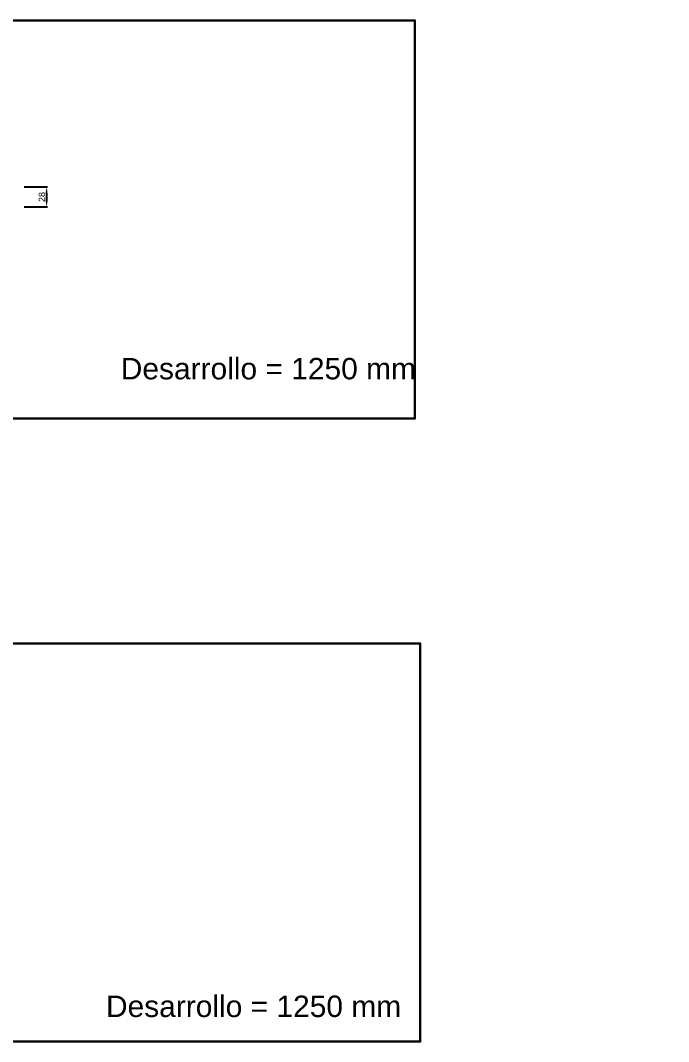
# Model space of a CAD drawing. Header units: millimetres. Extents: x 4334 to 41995838936, y 18500 to 30334.
# Drawn here: x 21406 to 22314, y 27040 to 28470 of the extents above; entities that cross this region are included whole.
import ezdxf

# ---------------------------------------------------------------- set-up
doc = ezdxf.new("R2010")
doc.units = ezdxf.units.MM
doc.layers.add('ANOTACIONES', color=7, linetype='Continuous', plot=False)
doc.layers.add('COTAS1', color=7, linetype='Continuous', lineweight=0)
doc.layers.add('RECUADROS', color=253, linetype='Continuous')
doc.styles.get("Standard").update_dxf_attribs({"font": 'arial.ttf'})
doc.dimstyles.new('ISO-25', dxfattribs={"dimtxt": 9, "dimasz": 8, "dimexe": 1.25, "dimexo": 0.625, "dimgap": 2, "dimtad": 1, "dimdec": 1, "dimtxsty": 'Standard', "dimcen": 2.5, "dimadec": 0, "dimazin": 0, "dimtfac": 1, "dimtdec": 1, "dimtmove": 0, "dimatfit": 3, "dimfxl": 1, "dimarcsym": 0})

# ---------------------------------------------------------------- blocks, each defined once
blk = doc.blocks.new('*D441')
at = {"layer": 'COTAS1', "color": 0, "lineweight": -2, "transparency": 16777216}
for p, q in [((21411, 28236.9), (21443.7, 28236.9)), ((21442.5, 28228.9), (21442.5, 28216.9)), ((21411, 28208.9), (21443.7, 28208.9))]:
    blk.add_line(p, q, dxfattribs=at)
at = {"layer": 'COTAS1', "color": 0, "transparency": 16777216}
for points in [[(21441.2, 28228.9), (21443.8, 28228.9), (21442.5, 28236.9)], [(21441.2, 28216.9), (21443.8, 28216.9), (21442.5, 28208.9)]]:
    blk.add_solid(points, dxfattribs=at)
at = {"layer": 'Defpoints', "color": 0, "transparency": 16777216}
for p in [(21410.4, 28236.9), (21410.4, 28208.9), (21442.5, 28208.9)]:
    blk.add_point(p, dxfattribs=at)
at = {"layer": 'COTAS1', "color": 0, "transparency": 16777216, "insert": (21435.9, 28222.9), "char_height": 9, "attachment_point": 5, "rotation": 90}
blk.add_mtext('28', dxfattribs=at)

msp = doc.modelspace()

# ---------------------------------------------------------------- linework, layer by layer
at = {"layer": 'RECUADROS', "color": 0, "lineweight": 30}
for points in [[(20137.94, 28470.09), (21958.21, 28470.09), (21958.21, 27912.64), (20137.94, 27912.64)], [(20145.48, 27597.77), (21965.74, 27597.77), (21965.74, 27040.31), (20145.48, 27040.31)]]:
    msp.add_lwpolyline(points, close=True, dxfattribs=at)

# ---------------------------------------------------------------- texts
at = {"layer": 'ANOTACIONES', "char_height": 30, "attachment_point": 1}
for insert in [(21546.37, 27997.55), (21525.65, 27104.7)]:
    msp.add_mtext_dynamic_manual_height_columns('Desarrollo = 1250 mm', width=6765.1618, gutter_width=150, heights=[0], dxfattribs=dict(at, insert=insert))

# ---------------------------------------------------------------- dimensions: what is measured, and where the dimension line sits
at = {"layer": 'COTAS1'}
dim = msp.add_linear_dim(base=(21442.5, 28208.93), p1=(21410.35, 28236.93), p2=(21410.35, 28208.93), angle=90, dimstyle='ISO-25', dxfattribs=at)
dim.commit()
dim.dimension.update_dxf_attribs({"geometry": '*D441', "text_midpoint": (21442.5, 28222.93), "dimtype": 160})

doc.saveas('drawing.dxf')
